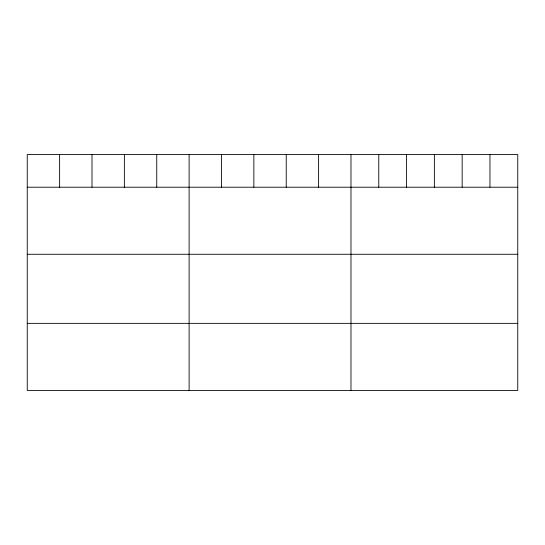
<?xml version="1.0" encoding="UTF-8"?>
<svg xmlns="http://www.w3.org/2000/svg" width="545" height="545" viewBox="0 0 545 545"><rect width="100%" height="100%" fill="white"/><g stroke="black" fill="none" stroke-linecap="round" stroke-linejoin="round"><path stroke-width="0.82" d="M517.75 187.214L517.75 390.418L27.25 390.418L27.25 154.582L517.75 154.582L517.75 187.214L27.25 187.214M27.25 254.27L517.75 254.27M27.25 323.355L517.75 323.355M489.955 154.582L489.955 187.214M462.16 154.582L462.16 187.214M434.365 154.582L434.365 187.214M406.57 154.582L406.57 187.214M378.775 154.582L378.775 187.214M350.98 154.582L350.98 390.418M318.607 154.582L318.607 187.214M286.234 154.582L286.234 187.214M253.861 154.582L253.861 187.214M221.488 154.582L221.488 187.214M189.115 154.582L189.115 390.418M156.742 154.582L156.742 187.214M124.369 154.582L124.369 187.214M91.996 154.582L91.996 187.214M59.623 154.582L59.623 187.214"/></g></svg>
